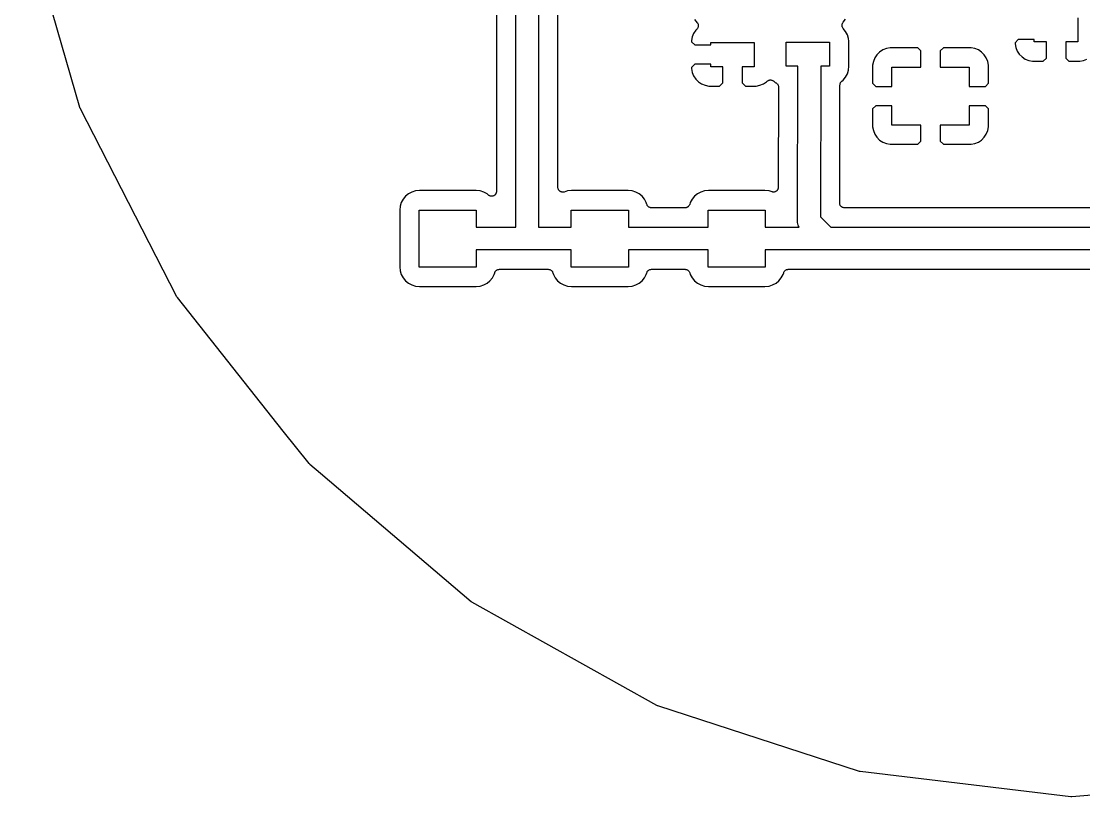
# Model space of a CAD drawing. Extents: x 171.3 to 228.7, y -128.7 to -71.3.
# Drawn here: x 171.78 to 199.73, y -128.69 to -108.28 of the extents above; entities that cross this region are included whole.
import ezdxf

# ---------------------------------------------------------------- set-up
doc = ezdxf.new("R2010")
doc.units = 0
doc.header["$MEASUREMENT"] = 0
doc.layers.add('BLACK', color=7, linetype='CONTINUOUS')

msp = doc.modelspace()

# ---------------------------------------------------------------- linework, layer by layer
at = {"layer": 'Black'}
for p, q in [((173.319, -110.55), (171.782, -105.192)), ((184.79, -113.7), (184.79, -107.514)), ((185.39, -107.39), (185.39, -113.7)), ((185.898, -112.655), (185.898, -107.396)), ((184.282, -107.777), (184.282, -112.761)), ((189.494, -108.239), (189.561, -108.321)), ((189.561, -108.321), (189.564, -108.325)), ((189.564, -108.325), (189.567, -108.329)), ((189.567, -108.329), (189.575, -108.345)), ((189.575, -108.345), (189.583, -108.36)), ((189.585, -108.429), (189.582, -108.446)), ((189.583, -108.36), (189.584, -108.364)), ((189.584, -108.364), (189.586, -108.369)), ((189.59, -108.413), (189.585, -108.429)), ((189.586, -108.369), (189.587, -108.386)), ((189.587, -108.386), (189.59, -108.403)), ((189.59, -108.403), (189.589, -108.408)), ((189.589, -108.408), (189.59, -108.413)), ((193.371, -108.389), (193.375, -108.368)), ((193.371, -108.39), (193.371, -108.389)), ((193.371, -108.391), (193.371, -108.39)), ((193.375, -108.412), (193.371, -108.391)), ((193.375, -108.368), (193.378, -108.348)), ((193.378, -108.432), (193.375, -108.412)), ((193.378, -108.348), (193.379, -108.347)), ((193.379, -108.433), (193.378, -108.432)), ((193.379, -108.345), (193.39, -108.327)), ((193.379, -108.347), (193.379, -108.345)), ((193.39, -108.327), (193.4, -108.309)), ((193.4, -108.309), (193.466, -108.229)), ((199.571, -108.194), (199.571, -108.829)), ((189.43, -108.696), (189.41, -108.794)), ((189.468, -108.604), (189.43, -108.696)), ((189.524, -108.521), (189.468, -108.604)), ((189.553, -108.492), (189.524, -108.521)), ((189.556, -108.488), (189.553, -108.492)), ((189.56, -108.484), (189.556, -108.488)), ((189.568, -108.47), (189.56, -108.484)), ((189.578, -108.455), (189.568, -108.47)), ((189.58, -108.451), (189.578, -108.455)), ((189.582, -108.446), (189.58, -108.451)), ((193.379, -108.435), (193.379, -108.433)), ((193.39, -108.453), (193.379, -108.435)), ((193.4, -108.471), (193.39, -108.453)), ((193.466, -108.551), (193.4, -108.471)), ((193.513, -108.639), (193.466, -108.551)), ((193.542, -108.735), (193.513, -108.639)), ((189.41, -108.794), (189.41, -108.824)), ((189.41, -108.824), (189.495, -108.908)), ((189.495, -108.908), (189.918, -108.908)), ((189.918, -108.908), (189.918, -108.844)), ((189.918, -108.844), (191.061, -108.844)), ((191.061, -108.844), (191.061, -109.48)), ((191.898, -109.469), (191.898, -108.834)), ((191.898, -108.834), (193.041, -108.834)), ((193.041, -108.834), (193.041, -109.469)), ((193.55, -108.81), (193.542, -108.735)), ((193.55, -108.81), (193.55, -108.81)), ((193.553, -108.841), (193.55, -108.81)), ((193.553, -109.463), (193.553, -108.841)), ((194.634, -108.981), (194.536, -109.001)), ((195.362, -108.981), (194.634, -108.981)), ((195.446, -109.065), (195.362, -108.981)), ((196.038, -108.981), (195.954, -109.065)), ((196.766, -108.981), (196.038, -108.981)), ((196.864, -109.001), (196.766, -108.981)), ((198.005, -108.766), (197.921, -108.85)), ((197.921, -108.85), (197.921, -108.88)), ((197.921, -108.88), (197.94, -108.978)), ((197.94, -108.978), (197.978, -109.07)), ((198.428, -108.766), (198.005, -108.766)), ((198.428, -108.829), (198.428, -108.766)), ((198.746, -108.829), (198.428, -108.829)), ((198.746, -109.253), (198.746, -108.829)), ((199.571, -108.829), (199.254, -108.829)), ((199.254, -108.829), (199.254, -109.253)), ((194.234, -109.248), (194.196, -109.341)), ((194.289, -109.165), (194.234, -109.248)), ((194.36, -109.094), (194.289, -109.165)), ((194.443, -109.039), (194.36, -109.094)), ((194.536, -109.001), (194.443, -109.039)), ((195.446, -109.489), (195.446, -109.065)), ((195.954, -109.065), (195.954, -109.489)), ((196.957, -109.039), (196.864, -109.001)), ((197.04, -109.094), (196.957, -109.039)), ((197.111, -109.165), (197.04, -109.094)), ((197.166, -109.248), (197.111, -109.165)), ((197.204, -109.341), (197.166, -109.248)), ((197.978, -109.07), (198.034, -109.153)), ((198.034, -109.153), (198.105, -109.224)), ((198.105, -109.224), (198.188, -109.28)), ((198.662, -109.337), (198.746, -109.253)), ((199.254, -109.253), (199.338, -109.337)), ((189.495, -109.416), (189.41, -109.5)), ((189.41, -109.5), (189.41, -109.53)), ((189.41, -109.53), (189.43, -109.628)), ((189.918, -109.416), (189.495, -109.416)), ((189.918, -109.48), (189.918, -109.416)), ((190.236, -109.48), (189.918, -109.48)), ((190.236, -109.903), (190.236, -109.48)), ((191.061, -109.48), (190.744, -109.48)), ((190.744, -109.48), (190.744, -109.903)), ((192.21, -109.469), (191.898, -109.469)), ((192.2, -113.549), (192.21, -109.469)), ((192.81, -109.469), (192.8, -113.426)), ((193.041, -109.469), (192.81, -109.469)), ((193.542, -109.569), (193.553, -109.463)), ((194.196, -109.341), (194.176, -109.439)), ((194.176, -109.439), (194.176, -109.913)), ((194.684, -109.997), (194.684, -109.489)), ((194.684, -109.489), (195.446, -109.489)), ((195.954, -109.489), (196.716, -109.489)), ((196.716, -109.489), (196.716, -109.997)), ((197.224, -109.439), (197.204, -109.341)), ((197.224, -109.913), (197.224, -109.439)), ((198.188, -109.28), (198.28, -109.318)), ((198.28, -109.318), (198.378, -109.337)), ((198.378, -109.337), (198.662, -109.337)), ((199.338, -109.337), (199.622, -109.337)), ((199.622, -109.337), (199.72, -109.318)), ((199.72, -109.318), (199.812, -109.28)), ((189.43, -109.628), (189.468, -109.72)), ((189.468, -109.72), (189.524, -109.803)), ((189.524, -109.803), (189.595, -109.874)), ((191.459, -109.831), (191.475, -109.826)), ((191.475, -109.826), (191.48, -109.827)), ((191.48, -109.827), (191.485, -109.826)), ((191.485, -109.826), (191.502, -109.829)), ((191.502, -109.829), (191.519, -109.83)), ((193.402, -109.83), (193.466, -109.753)), ((193.466, -109.753), (193.513, -109.665)), ((193.513, -109.665), (193.542, -109.569)), ((189.595, -109.874), (189.678, -109.93)), ((189.678, -109.93), (189.77, -109.968)), ((189.77, -109.968), (189.868, -109.987)), ((189.868, -109.987), (190.152, -109.987)), ((190.152, -109.987), (190.236, -109.903)), ((190.744, -109.903), (190.828, -109.987)), ((190.828, -109.987), (191.112, -109.987)), ((191.112, -109.987), (191.21, -109.968)), ((191.21, -109.968), (191.302, -109.93)), ((191.302, -109.93), (191.385, -109.874)), ((191.385, -109.874), (191.397, -109.863)), ((191.397, -109.863), (191.401, -109.86)), ((191.401, -109.86), (191.404, -109.856)), ((191.404, -109.856), (191.419, -109.848)), ((191.419, -109.848), (191.433, -109.838)), ((191.433, -109.838), (191.437, -109.836)), ((191.437, -109.836), (191.442, -109.834)), ((191.442, -109.834), (191.459, -109.831)), ((191.519, -109.83), (191.524, -109.832)), ((191.524, -109.832), (191.528, -109.833)), ((191.528, -109.833), (191.544, -109.841)), ((191.544, -109.841), (191.559, -109.849)), ((191.559, -109.849), (191.563, -109.852)), ((191.563, -109.852), (191.567, -109.855)), ((191.567, -109.855), (191.615, -109.894)), ((191.615, -109.894), (191.633, -109.904)), ((191.633, -109.904), (191.635, -109.905)), ((191.635, -109.905), (191.637, -109.906)), ((191.637, -109.906), (191.652, -109.919)), ((191.652, -109.919), (191.668, -109.931)), ((191.668, -109.931), (191.669, -109.933)), ((191.669, -109.933), (191.671, -109.934)), ((191.671, -109.934), (191.681, -109.951)), ((191.681, -109.951), (191.691, -109.968)), ((191.691, -109.968), (191.692, -109.971)), ((191.692, -109.971), (191.693, -109.973)), ((191.693, -109.973), (191.696, -109.992)), ((191.7, -110.016), (191.694, -112.653)), ((191.696, -109.992), (191.7, -110.012)), ((191.7, -110.012), (191.7, -110.014)), ((191.7, -110.014), (191.7, -110.016)), ((193.315, -110.536), (193.316, -109.961)), ((193.316, -109.961), (193.318, -109.949)), ((193.318, -109.949), (193.319, -109.938)), ((193.319, -109.938), (193.322, -109.928)), ((193.322, -109.928), (193.324, -109.917)), ((193.324, -109.917), (193.33, -109.907)), ((193.33, -109.907), (193.334, -109.896)), ((193.334, -109.896), (193.341, -109.888)), ((193.341, -109.888), (193.346, -109.879)), ((193.346, -109.879), (193.355, -109.872)), ((193.355, -109.872), (193.363, -109.863)), ((193.363, -109.863), (193.402, -109.83)), ((194.176, -109.913), (194.26, -109.997)), ((194.26, -109.997), (194.684, -109.997)), ((196.716, -109.997), (197.14, -109.997)), ((197.14, -109.997), (197.224, -109.913)), ((173.324, -110.562), (173.319, -110.55)), ((173.328, -110.574), (173.324, -110.562)), ((175.876, -115.532), (173.328, -110.574)), ((193.309, -113.065), (193.315, -110.536)), ((193.315, -110.536), (193.315, -110.536)), ((194.26, -110.505), (194.176, -110.589)), ((194.176, -110.589), (194.176, -111.063)), ((194.684, -110.505), (194.26, -110.505)), ((194.684, -111.013), (194.684, -110.505)), ((196.716, -110.505), (196.716, -111.013)), ((197.14, -110.505), (196.716, -110.505)), ((197.224, -110.589), (197.14, -110.505)), ((197.224, -111.063), (197.224, -110.589)), ((194.176, -111.063), (194.196, -111.161)), ((194.196, -111.161), (194.234, -111.254)), ((195.446, -111.013), (194.684, -111.013)), ((195.446, -111.437), (195.446, -111.013)), ((196.716, -111.013), (195.954, -111.013)), ((195.954, -111.013), (195.954, -111.437)), ((197.166, -111.254), (197.204, -111.161)), ((197.204, -111.161), (197.224, -111.063)), ((194.234, -111.254), (194.289, -111.337)), ((194.289, -111.337), (194.36, -111.408)), ((194.36, -111.408), (194.443, -111.463)), ((194.443, -111.463), (194.536, -111.501)), ((194.536, -111.501), (194.634, -111.521)), ((195.362, -111.521), (195.446, -111.437)), ((195.954, -111.437), (196.038, -111.521)), ((196.766, -111.521), (196.864, -111.501)), ((196.864, -111.501), (196.957, -111.463)), ((196.957, -111.463), (197.04, -111.408)), ((197.04, -111.408), (197.111, -111.337)), ((197.111, -111.337), (197.166, -111.254)), ((194.634, -111.521), (195.362, -111.521)), ((196.038, -111.521), (196.766, -111.521)), ((181.889, -112.889), (181.826, -112.966)), ((181.966, -112.826), (181.889, -112.889)), ((182.055, -112.778), (181.966, -112.826)), ((182.15, -112.749), (182.055, -112.778)), ((182.256, -112.739), (182.15, -112.749)), ((183.744, -112.739), (182.256, -112.739)), ((183.85, -112.749), (183.744, -112.739)), ((183.945, -112.778), (183.85, -112.749)), ((184.034, -112.826), (183.945, -112.778)), ((184.074, -112.859), (184.034, -112.826)), ((184.084, -112.864), (184.074, -112.859)), ((184.091, -112.871), (184.084, -112.864)), ((184.103, -112.875), (184.091, -112.871)), ((184.113, -112.881), (184.103, -112.875)), ((184.123, -112.882), (184.113, -112.881)), ((184.133, -112.886), (184.123, -112.882)), ((184.145, -112.886), (184.133, -112.886)), ((184.156, -112.888), (184.145, -112.886)), ((184.167, -112.886), (184.156, -112.888)), ((184.177, -112.886), (184.167, -112.886)), ((184.188, -112.882), (184.177, -112.886)), ((184.2, -112.88), (184.188, -112.882)), ((184.209, -112.874), (184.2, -112.88)), ((184.218, -112.871), (184.209, -112.874)), ((184.228, -112.863), (184.218, -112.871)), ((184.238, -112.857), (184.228, -112.863)), ((184.244, -112.849), (184.238, -112.857)), ((184.252, -112.843), (184.244, -112.849)), ((184.258, -112.832), (184.252, -112.843)), ((184.266, -112.823), (184.258, -112.832)), ((184.269, -112.813), (184.266, -112.823)), ((184.274, -112.804), (184.269, -112.813)), ((184.276, -112.793), (184.274, -112.804)), ((184.28, -112.782), (184.276, -112.793)), ((184.282, -112.761), (184.28, -112.771)), ((184.28, -112.771), (184.28, -112.782)), ((185.899, -112.662), (185.898, -112.655)), ((185.899, -112.67), (185.899, -112.662)), ((185.903, -112.684), (185.899, -112.67)), ((185.906, -112.698), (185.903, -112.684)), ((185.909, -112.705), (185.906, -112.698)), ((185.912, -112.712), (185.909, -112.705)), ((185.92, -112.724), (185.912, -112.712)), ((185.928, -112.736), (185.92, -112.724)), ((185.934, -112.741), (185.928, -112.736)), ((185.938, -112.747), (185.934, -112.741)), ((185.95, -112.755), (185.938, -112.747)), ((185.962, -112.765), (185.95, -112.755)), ((185.969, -112.767), (185.962, -112.765)), ((185.975, -112.771), (185.969, -112.767)), ((185.989, -112.775), (185.975, -112.771)), ((186.003, -112.78), (185.989, -112.775)), ((186.011, -112.78), (186.003, -112.78)), ((186.018, -112.781), (186.011, -112.78)), ((186.033, -112.78), (186.018, -112.781)), ((186.047, -112.78), (186.033, -112.78)), ((186.054, -112.777), (186.047, -112.78)), ((186.062, -112.776), (186.054, -112.777)), ((186.15, -112.749), (186.062, -112.776)), ((186.256, -112.739), (186.15, -112.749)), ((187.744, -112.739), (186.256, -112.739)), ((187.85, -112.749), (187.744, -112.739)), ((187.945, -112.778), (187.85, -112.749)), ((188.034, -112.826), (187.945, -112.778)), ((188.111, -112.889), (188.034, -112.826)), ((188.174, -112.966), (188.111, -112.889)), ((189.489, -112.889), (189.426, -112.966)), ((189.566, -112.826), (189.489, -112.889)), ((189.655, -112.778), (189.566, -112.826)), ((189.75, -112.749), (189.655, -112.778)), ((189.856, -112.739), (189.75, -112.749)), ((191.344, -112.739), (189.856, -112.739)), ((191.45, -112.749), (191.344, -112.739)), ((191.53, -112.774), (191.45, -112.749)), ((191.538, -112.775), (191.53, -112.774)), ((191.545, -112.777), (191.538, -112.775)), ((191.559, -112.777), (191.545, -112.777)), ((191.574, -112.779), (191.559, -112.777)), ((191.581, -112.777), (191.574, -112.779)), ((191.589, -112.777), (191.581, -112.777)), ((191.603, -112.772), (191.589, -112.777)), ((191.617, -112.769), (191.603, -112.772)), ((191.623, -112.765), (191.617, -112.769)), ((191.63, -112.762), (191.623, -112.765)), ((191.642, -112.753), (191.63, -112.762)), ((191.654, -112.745), (191.642, -112.753)), ((191.658, -112.739), (191.654, -112.745)), ((191.664, -112.734), (191.658, -112.739)), ((191.672, -112.721), (191.664, -112.734)), ((191.68, -112.71), (191.672, -112.721)), ((191.683, -112.702), (191.68, -112.71)), ((191.686, -112.696), (191.683, -112.702)), ((191.689, -112.682), (191.686, -112.696)), ((191.693, -112.667), (191.689, -112.682)), ((191.694, -112.653), (191.693, -112.66)), ((191.693, -112.66), (191.693, -112.667)), ((181.749, -113.15), (181.739, -113.256)), ((181.778, -113.055), (181.749, -113.15)), ((181.826, -112.966), (181.778, -113.055)), ((188.222, -113.055), (188.174, -112.966)), ((188.236, -113.102), (188.222, -113.055)), ((188.242, -113.115), (188.236, -113.102)), ((188.247, -113.128), (188.242, -113.115)), ((188.252, -113.134), (188.247, -113.128)), ((188.256, -113.141), (188.252, -113.134)), ((188.266, -113.151), (188.256, -113.141)), ((188.276, -113.162), (188.266, -113.151)), ((188.282, -113.166), (188.276, -113.162)), ((188.288, -113.171), (188.282, -113.166)), ((188.301, -113.177), (188.288, -113.171)), ((188.314, -113.184), (188.301, -113.177)), ((189.299, -113.177), (189.286, -113.184)), ((189.312, -113.171), (189.299, -113.177)), ((189.318, -113.166), (189.312, -113.171)), ((189.324, -113.162), (189.318, -113.166)), ((189.334, -113.151), (189.324, -113.162)), ((189.344, -113.141), (189.334, -113.151)), ((189.348, -113.134), (189.344, -113.141)), ((189.353, -113.128), (189.348, -113.134)), ((189.358, -113.115), (189.353, -113.128)), ((189.364, -113.102), (189.358, -113.115)), ((189.378, -113.055), (189.364, -113.102)), ((189.426, -112.966), (189.378, -113.055)), ((193.311, -113.076), (193.309, -113.065)), ((193.311, -113.087), (193.311, -113.076)), ((193.315, -113.097), (193.311, -113.087)), ((193.317, -113.108), (193.315, -113.097)), ((193.322, -113.118), (193.317, -113.108)), ((193.326, -113.128), (193.322, -113.118)), ((193.333, -113.137), (193.326, -113.128)), ((193.339, -113.146), (193.333, -113.137)), ((193.347, -113.154), (193.339, -113.146)), ((193.355, -113.162), (193.347, -113.154)), ((193.364, -113.168), (193.355, -113.162)), ((193.372, -113.175), (193.364, -113.168)), ((193.383, -113.179), (193.372, -113.175)), ((193.393, -113.184), (193.383, -113.179)), ((181.739, -113.256), (181.739, -114.744)), ((182.25, -114.75), (182.25, -113.25)), ((182.25, -113.25), (183.75, -113.25)), ((183.75, -113.25), (183.75, -113.7)), ((186.25, -113.7), (186.25, -113.25)), ((186.25, -113.25), (187.75, -113.25)), ((187.75, -113.25), (187.75, -113.7)), ((188.322, -113.186), (188.314, -113.184)), ((188.329, -113.189), (188.322, -113.186)), ((188.343, -113.189), (188.329, -113.189)), ((188.357, -113.192), (188.343, -113.189)), ((189.243, -113.192), (188.357, -113.192)), ((189.257, -113.189), (189.243, -113.192)), ((189.271, -113.189), (189.257, -113.189)), ((189.278, -113.186), (189.271, -113.189)), ((189.286, -113.184), (189.278, -113.186)), ((189.85, -113.7), (189.85, -113.25)), ((189.85, -113.25), (191.35, -113.25)), ((191.35, -113.25), (191.35, -113.7)), ((192.8, -113.426), (193.074, -113.7)), ((193.403, -113.186), (193.393, -113.184)), ((193.414, -113.19), (193.403, -113.186)), ((193.425, -113.19), (193.414, -113.19)), ((193.436, -113.192), (193.425, -113.19)), ((203.013, -113.192), (193.436, -113.192)), ((183.75, -113.7), (184.79, -113.7)), ((185.39, -113.7), (186.25, -113.7)), ((187.75, -113.7), (189.85, -113.7)), ((191.35, -113.7), (192.244, -113.7)), ((192.202, -113.563), (192.2, -113.549)), ((192.201, -113.576), (192.202, -113.563)), ((192.211, -113.614), (192.201, -113.576)), ((192.218, -113.652), (192.211, -113.614)), ((192.225, -113.664), (192.218, -113.652)), ((192.228, -113.677), (192.225, -113.664)), ((192.244, -113.7), (192.228, -113.677)), ((193.074, -113.7), (203.276, -113.7)), ((186.25, -114.3), (183.75, -114.3)), ((183.75, -114.3), (183.75, -114.75)), ((186.25, -114.75), (186.25, -114.3)), ((189.85, -114.3), (187.75, -114.3)), ((187.75, -114.3), (187.75, -114.75)), ((189.85, -114.75), (189.85, -114.3)), ((203.4, -114.3), (191.35, -114.3)), ((191.35, -114.3), (191.35, -114.75)), ((181.739, -114.744), (181.749, -114.85)), ((181.749, -114.85), (181.778, -114.945)), ((183.75, -114.75), (182.25, -114.75)), ((184.252, -114.866), (184.256, -114.859)), ((184.256, -114.859), (184.266, -114.849)), ((184.266, -114.849), (184.276, -114.838)), ((184.276, -114.838), (184.282, -114.834)), ((184.282, -114.834), (184.288, -114.829)), ((184.288, -114.829), (184.301, -114.823)), ((184.301, -114.823), (184.314, -114.816)), ((184.314, -114.816), (184.322, -114.814)), ((184.322, -114.814), (184.329, -114.811)), ((184.329, -114.811), (184.343, -114.811)), ((184.343, -114.811), (184.357, -114.808)), ((184.357, -114.808), (185.643, -114.808)), ((185.643, -114.808), (185.657, -114.811)), ((185.657, -114.811), (185.671, -114.811)), ((185.671, -114.811), (185.678, -114.814)), ((185.678, -114.814), (185.686, -114.816)), ((185.686, -114.816), (185.699, -114.823)), ((185.699, -114.823), (185.712, -114.829)), ((185.712, -114.829), (185.718, -114.834)), ((185.718, -114.834), (185.724, -114.838)), ((185.724, -114.838), (185.734, -114.849)), ((185.734, -114.849), (185.744, -114.859)), ((185.744, -114.859), (185.748, -114.866)), ((187.75, -114.75), (186.25, -114.75)), ((188.252, -114.866), (188.256, -114.859)), ((188.256, -114.859), (188.266, -114.849)), ((188.266, -114.849), (188.276, -114.838)), ((188.276, -114.838), (188.282, -114.834)), ((188.282, -114.834), (188.288, -114.829)), ((188.288, -114.829), (188.301, -114.823)), ((188.301, -114.823), (188.314, -114.816)), ((188.314, -114.816), (188.322, -114.814)), ((188.322, -114.814), (188.329, -114.811)), ((188.329, -114.811), (188.343, -114.811)), ((188.343, -114.811), (188.357, -114.808)), ((188.357, -114.808), (189.243, -114.808)), ((189.243, -114.808), (189.257, -114.811)), ((189.257, -114.811), (189.271, -114.811)), ((189.271, -114.811), (189.278, -114.814)), ((189.278, -114.814), (189.286, -114.816)), ((189.286, -114.816), (189.299, -114.823)), ((189.299, -114.823), (189.312, -114.829)), ((189.312, -114.829), (189.318, -114.834)), ((189.318, -114.834), (189.324, -114.838)), ((189.324, -114.838), (189.334, -114.849)), ((189.334, -114.849), (189.344, -114.859)), ((189.344, -114.859), (189.348, -114.866)), ((191.35, -114.75), (189.85, -114.75)), ((191.852, -114.866), (191.856, -114.859)), ((191.856, -114.859), (191.866, -114.849)), ((191.866, -114.849), (191.876, -114.838)), ((191.876, -114.838), (191.882, -114.834)), ((191.882, -114.834), (191.888, -114.829)), ((191.888, -114.829), (191.901, -114.823)), ((191.901, -114.823), (191.914, -114.816)), ((191.914, -114.816), (191.922, -114.814)), ((191.922, -114.814), (191.929, -114.811)), ((191.929, -114.811), (191.943, -114.811)), ((191.943, -114.811), (191.957, -114.808)), ((191.957, -114.808), (203.394, -114.808)), ((181.778, -114.945), (181.826, -115.034)), ((181.826, -115.034), (181.889, -115.111)), ((181.889, -115.111), (181.966, -115.174)), ((184.034, -115.174), (184.111, -115.111)), ((184.111, -115.111), (184.174, -115.034)), ((184.174, -115.034), (184.222, -114.945)), ((184.222, -114.945), (184.236, -114.898)), ((184.236, -114.898), (184.242, -114.885)), ((184.242, -114.885), (184.247, -114.871)), ((184.247, -114.871), (184.252, -114.866)), ((185.748, -114.866), (185.753, -114.871)), ((185.753, -114.871), (185.758, -114.885)), ((185.758, -114.885), (185.764, -114.898)), ((185.764, -114.898), (185.778, -114.945)), ((185.778, -114.945), (185.826, -115.034)), ((185.826, -115.034), (185.889, -115.111)), ((185.889, -115.111), (185.966, -115.174)), ((188.034, -115.174), (188.111, -115.111)), ((188.111, -115.111), (188.174, -115.034)), ((188.174, -115.034), (188.222, -114.945)), ((188.222, -114.945), (188.236, -114.898)), ((188.236, -114.898), (188.242, -114.885)), ((188.242, -114.885), (188.247, -114.871)), ((188.247, -114.871), (188.252, -114.866)), ((189.348, -114.866), (189.353, -114.871)), ((189.353, -114.871), (189.358, -114.885)), ((189.358, -114.885), (189.364, -114.898)), ((189.364, -114.898), (189.378, -114.945)), ((189.378, -114.945), (189.426, -115.034)), ((189.426, -115.034), (189.489, -115.111)), ((189.489, -115.111), (189.566, -115.174)), ((191.634, -115.174), (191.711, -115.111)), ((191.711, -115.111), (191.774, -115.034)), ((191.774, -115.034), (191.822, -114.945)), ((191.822, -114.945), (191.836, -114.898)), ((191.836, -114.898), (191.842, -114.885)), ((191.842, -114.885), (191.847, -114.871)), ((191.847, -114.871), (191.852, -114.866)), ((181.966, -115.174), (182.055, -115.222)), ((182.055, -115.222), (182.15, -115.251)), ((182.15, -115.251), (182.256, -115.261)), ((182.256, -115.261), (183.744, -115.261)), ((183.744, -115.261), (183.85, -115.251)), ((183.85, -115.251), (183.945, -115.222)), ((183.945, -115.222), (184.034, -115.174)), ((185.966, -115.174), (186.055, -115.222)), ((186.055, -115.222), (186.15, -115.251)), ((186.15, -115.251), (186.256, -115.261)), ((186.256, -115.261), (187.744, -115.261)), ((187.744, -115.261), (187.85, -115.251)), ((187.85, -115.251), (187.945, -115.222)), ((187.945, -115.222), (188.034, -115.174)), ((189.566, -115.174), (189.655, -115.222)), ((189.655, -115.222), (189.75, -115.251)), ((189.75, -115.251), (189.856, -115.261)), ((189.856, -115.261), (191.344, -115.261)), ((191.344, -115.261), (191.45, -115.251)), ((191.45, -115.251), (191.545, -115.222)), ((191.545, -115.222), (191.634, -115.174)), ((175.884, -115.542), (175.876, -115.532)), ((175.89, -115.553), (175.884, -115.542)), ((178.675, -119.066), (175.89, -115.553)), ((179.353, -119.922), (178.675, -119.066)), ((179.362, -119.93), (179.353, -119.922)), ((179.37, -119.94), (179.362, -119.93)), ((179.655, -120.182), (179.37, -119.94)), ((183.615, -123.553), (179.655, -120.182)), ((179.655, -120.182), (179.655, -120.182)), ((183.626, -123.559), (183.615, -123.553)), ((183.636, -123.567), (183.626, -123.559)), ((188.502, -126.287), (183.636, -123.567)), ((188.514, -126.291), (188.502, -126.287)), ((188.525, -126.297), (188.514, -126.291)), ((193.827, -128.019), (188.525, -126.297)), ((193.839, -128.021), (193.827, -128.019)), ((193.851, -128.025), (193.839, -128.021)), ((199.387, -128.685), (193.851, -128.025)), ((204.97, -128.258), (199.412, -128.685)), ((199.399, -128.684), (199.387, -128.685)), ((199.412, -128.685), (199.399, -128.684))]:
    msp.add_line(p, q, dxfattribs=at)

doc.saveas('drawing.dxf')
